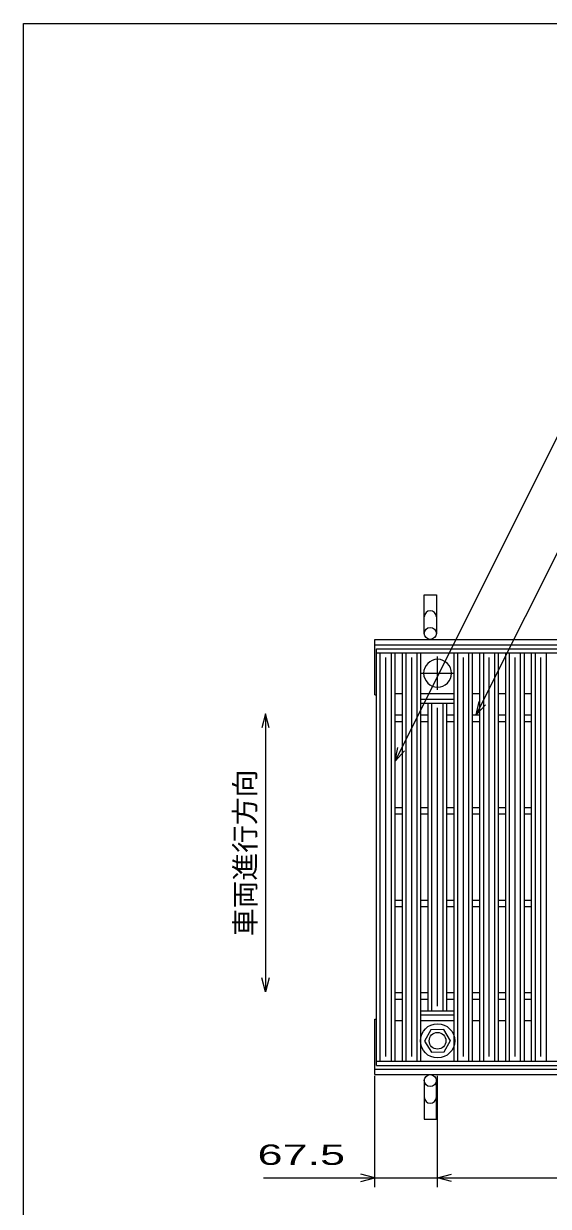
# Model space of a CAD drawing. Units: millimetres, scale not verified. Extents: x -1820 to 1731, y -1282 to 1054.
# Drawn here: x -1729 to -1163, y -224 to 1054 of the extents above; entities that cross this region are included whole.
import ezdxf
from ezdxf.enums import TextEntityAlignment as Align

# ---------------------------------------------------------------- set-up
doc = ezdxf.new("R2010")
doc.units = ezdxf.units.MM
doc.header["$LTSCALE"] = 10
doc.linetypes.add('CHAIN', pattern=[18.5, 12, -1.5, 3.5, -1.5])
for name, color, linetype, lineweight in [('0_2', 150, 'Continuous', 25), ('16', 3, 'Continuous', 25), ('19', 6, 'Continuous', 25), ('22', 2, 'Continuous', 25)]:
    doc.layers.add(name, color=color, linetype=linetype, lineweight=lineweight)
doc.styles.add('ベクトル', font='')
doc.styles.get('ベクトル').set_extended_font_data('ベクトル')

msp = doc.modelspace()

# ---------------------------------------------------------------- linework, layer by layer
at = {"layer": '0_2'}
for p, q in [((-1729, -1146.5), (-1729, 1053.5)), ((-1729, 1053.5), (1731, 1053.5))]:
    msp.add_line(p, q, dxfattribs=at)
at = {"layer": '16'}
for p, q in [((-1348, 378.5), (-352, 378.5)), ((-1348, 374), (-1348, 378.5)), ((-1348, 374), (-352, 374)), ((-1348, -67), (-1348, 374)), ((-1348, 374), (-1328, 374)), ((-1344, -67), (-1344, 374)), ((-1332, -67), (-1332, 374)), ((-1328, -67), (-1328, 374)), ((-1320.1, -67), (-1320.1, 374)), ((-1320.1, 374), (-1300.1, 374)), ((-1316.1, -67), (-1316.1, 374)), ((-1304.1, -67), (-1304.1, 374)), ((-1300.1, -67), (-1300.1, 374)), ((-1264.3, -67), (-1264.3, 374)), ((-1264.3, 374), (-1244.3, 374)), ((-1260.3, -67), (-1260.3, 374)), ((-1248.3, -67), (-1248.3, 374)), ((-1244.3, -67), (-1244.3, 374)), ((-1236.4, -67), (-1236.4, 374)), ((-1236.4, 374), (-1216.4, 374)), ((-1232.4, -67), (-1232.4, 374)), ((-1220.4, -67), (-1220.4, 374)), ((-1216.4, -67), (-1216.4, 374)), ((-1208.5, -67), (-1208.5, 374)), ((-1208.5, 374), (-1188.5, 374)), ((-1204.5, -67), (-1204.5, 374)), ((-1192.5, -67), (-1192.5, 374)), ((-1188.5, -67), (-1188.5, 374)), ((-1180.6, -67), (-1180.6, 374)), ((-1180.6, 374), (-1160.6, 374)), ((-1176.6, -67), (-1176.6, 374)), ((-1164.6, -67), (-1164.6, 374)), ((-1338, -62), (-1338, 369)), ((-1310.1, -62), (-1310.1, 369)), ((-1254.3, -62), (-1254.3, 369)), ((-1226.4, -62), (-1226.4, 369)), ((-1198.5, -62), (-1198.5, 369)), ((-1170.6, -62), (-1170.6, 369)), ((-1328, 330), (-1320.1, 330)), ((-1300.1, 330), (-1264.3, 330)), ((-1300.1, 324), (-1264.3, 324)), ((-1300.1, 319.5), (-1300.1, 324)), ((-1300.1, 319.5), (-1264.3, 319.5)), ((-1292.2, -12.5), (-1292.2, 319.5)), ((-1292.2, 319.5), (-1272.2, 319.5)), ((-1288.2, -12.5), (-1288.2, 319.5)), ((-1276.2, -12.5), (-1276.2, 319.5)), ((-1272.2, -12.5), (-1272.2, 319.5)), ((-1264.3, 319.5), (-1264.3, 324)), ((-1244.3, 330), (-1236.4, 330)), ((-1216.4, 330), (-1208.5, 330)), ((-1188.5, 330), (-1180.6, 330)), ((-1328, 307), (-1320.1, 307)), ((-1300.1, 307), (-1292.2, 307)), ((-1282.2, -7.5), (-1282.2, 314.5)), ((-1272.2, 307), (-1264.3, 307)), ((-1244.3, 307), (-1236.4, 307)), ((-1216.4, 307), (-1208.5, 307)), ((-1188.5, 307), (-1180.6, 307)), ((-1328, 300), (-1320.1, 300)), ((-1300.1, 300), (-1292.2, 300)), ((-1272.2, 300), (-1264.3, 300)), ((-1244.3, 300), (-1236.4, 300)), ((-1216.4, 300), (-1208.5, 300)), ((-1188.5, 300), (-1180.6, 300)), ((-1328, 207), (-1320.1, 207)), ((-1300.1, 207), (-1292.2, 207)), ((-1272.2, 207), (-1264.3, 207)), ((-1244.3, 207), (-1236.4, 207)), ((-1216.4, 207), (-1208.5, 207)), ((-1188.5, 207), (-1180.6, 207)), ((-1328, 200), (-1320.1, 200)), ((-1300.1, 200), (-1292.2, 200)), ((-1272.2, 200), (-1264.3, 200)), ((-1244.3, 200), (-1236.4, 200)), ((-1216.4, 200), (-1208.5, 200)), ((-1188.5, 200), (-1180.6, 200)), ((-1328, 107), (-1320.1, 107)), ((-1300.1, 107), (-1292.2, 107)), ((-1272.2, 107), (-1264.3, 107)), ((-1244.3, 107), (-1236.4, 107)), ((-1216.4, 107), (-1208.5, 107)), ((-1188.5, 107), (-1180.6, 107)), ((-1328, 100), (-1320.1, 100)), ((-1300.1, 100), (-1292.2, 100)), ((-1272.2, 100), (-1264.3, 100)), ((-1244.3, 100), (-1236.4, 100)), ((-1216.4, 100), (-1208.5, 100)), ((-1188.5, 100), (-1180.6, 100)), ((-1328, 7), (-1320.1, 7)), ((-1328, 0), (-1320.1, 0)), ((-1300.1, 7), (-1292.2, 7)), ((-1300.1, 0), (-1292.2, 0)), ((-1272.2, 7), (-1264.3, 7)), ((-1272.2, 0), (-1264.3, 0)), ((-1244.3, 7), (-1236.4, 7)), ((-1244.3, 0), (-1236.4, 0)), ((-1216.4, 7), (-1208.5, 7)), ((-1216.4, 0), (-1208.5, 0)), ((-1188.5, 7), (-1180.6, 7)), ((-1188.5, 0), (-1180.6, 0)), ((-1300.1, -12.5), (-1264.3, -12.5)), ((-1300.1, -17), (-1300.1, -12.5)), ((-1292.2, -12.5), (-1272.2, -12.5)), ((-1264.3, -17), (-1264.3, -12.5)), ((-1328, -23), (-1320.1, -23)), ((-1300.1, -17), (-1264.3, -17)), ((-1300.1, -23), (-1264.3, -23)), ((-1244.3, -23), (-1236.4, -23)), ((-1216.4, -23), (-1208.5, -23)), ((-1188.5, -23), (-1180.6, -23)), ((-1289.49, -33.05), (-1296.2, -45.34)), ((-1275.5, -32.71), (-1289.49, -33.05)), ((-1268.2, -45), (-1275.5, -32.71)), ((-1296.2, -45.34), (-1288.9, -57.29)), ((-1274.91, -56.95), (-1268.2, -44.66)), ((-1288.9, -57.29), (-1274.91, -56.95)), ((-1348, -67), (-352, -67)), ((-1348, -71.5), (-1348, -67)), ((-1348, -67), (-1328, -67)), ((-1348, -71.5), (-352, -71.5)), ((-1320.1, -67), (-1300.1, -67)), ((-1264.3, -67), (-1244.3, -67)), ((-1236.4, -67), (-1216.4, -67)), ((-1208.5, -67), (-1188.5, -67)), ((-1180.6, -67), (-1160.6, -67))]:
    msp.add_line(p, q, dxfattribs=at)
at = {"layer": '16', "linetype": 'CHAIN'}
for p, q in [((-1282.2, 334), (-1282.2, 370)), ((-1300.2, 352), (-1264.2, 352))]:
    msp.add_line(p, q, dxfattribs=at)
at = {"layer": '16'}
for radius in [18.5, 9]:
    msp.add_circle((-1282.2, -45), radius, dxfattribs=at)
for start, end in [(90, 270), (270, 90)]:
    msp.add_arc((-1282.2, 352), 15, start, end, dxfattribs=at)
at = {"layer": '19'}
for p, q in [((-1296.5, 395), (-1296.5, 436.62)), ((-1296.5, 436.62), (-1283.5, 436.62)), ((-1283.5, 436.62), (-1283.5, 395)), ((-1350, 388.5), (-350, 388.5)), ((-1350, 328.5), (-1350, 388.5)), ((-1350, 382.5), (-350, 382.5)), ((-1350, 328.5), (-1348, 328.5)), ((-1350, -81.5), (-1350, -21.5)), ((-1350, -21.5), (-1348, -21.5)), ((-1350, -75.5), (-350, -75.5)), ((-1350, -81.5), (-350, -81.5)), ((-1296.5, -88), (-1296.5, -129.62)), ((-1283.5, -129.62), (-1283.5, -88)), ((-1296.5, -129.62), (-1283.5, -129.62))]:
    msp.add_line(p, q, dxfattribs=at)
for centre in [(-1290, 395), (-1290, -88)]:
    msp.add_circle(centre, 6.5, dxfattribs=at)
for centre, start, end in [((-1290, 412.84), 0, 180), ((-1290, -105.84), 180, 0)]:
    msp.add_arc(centre, 6.5, start, end, dxfattribs=at)
at = {"layer": '22', "color": 4}
for p, q in [((-1328, 257), (-1122.75, 667.5)), ((-1240.35, 307), (-1082.6, 622.5)), ((-1240.35, 307), (-1237.35, 321.6)), ((-1468, 308), (-1472, 293)), ((-1464, 293), (-1468, 308)), ((-1468, 308), (-1468, 8)), ((-1240.35, 307), (-1230.35, 318)), ((-1328, 257), (-1325, 271.6)), ((-1328, 257), (-1318, 268)), ((-1468, 8), (-1472, 23)), ((-1464, 23), (-1468, 8)), ((-1350, -203), (-1350, -83)), ((-1282.2, -203), (-1282.2, -83)), ((-1350, -193), (-1365, -189)), ((-1282.2, -193), (-1267.2, -189)), ((-1470, -193), (-1350, -193)), ((-1365, -197), (-1350, -193)), ((-1350, -193), (-1282.2, -193)), ((-1267.2, -197), (-1282.2, -193)), ((-1282.2, -193), (-417.3, -193))]:
    msp.add_line(p, q, dxfattribs=at)

# ---------------------------------------------------------------- texts
at = {"layer": '22', "style": 'ベクトル'}
msp.add_text('車両進行方向', height=21.99, rotation=90, dxfattribs=at).set_placement((-1490, 68), align=Align.MIDDLE_LEFT)
at = {"layer": '22', "style": 'ベクトル', "width": 1.65}
msp.add_text(' 67.5 ', height=21.99, dxfattribs=at).set_placement((-1490, -168), align=Align.MIDDLE_LEFT)

doc.saveas('drawing.dxf')
